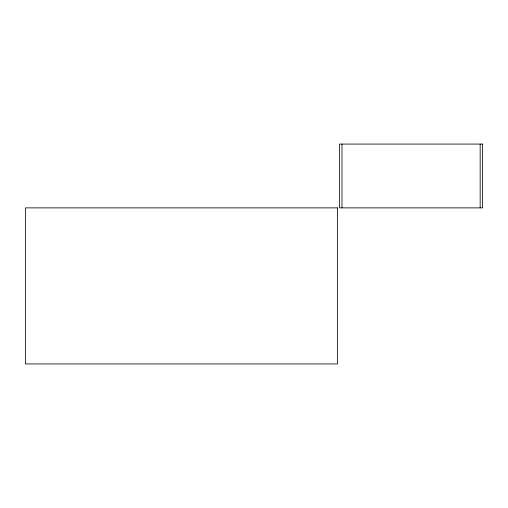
<?xml version="1.0" encoding="UTF-8"?>
<svg xmlns="http://www.w3.org/2000/svg" width="508" height="508" viewBox="0 0 508 508"><rect width="100%" height="100%" fill="white"/><g stroke="black" fill="none" stroke-linecap="round" stroke-linejoin="round"><path stroke-width="0.76" d="M480.162 144.075L480.162 207.874M341.992 144.075L341.992 207.874M482.6 144.075L339.554 144.075L339.554 207.874L482.6 207.874L482.6 144.075M337.502 207.874L25.4 207.874L25.4 363.925L337.502 363.925L337.502 207.874"/></g></svg>
